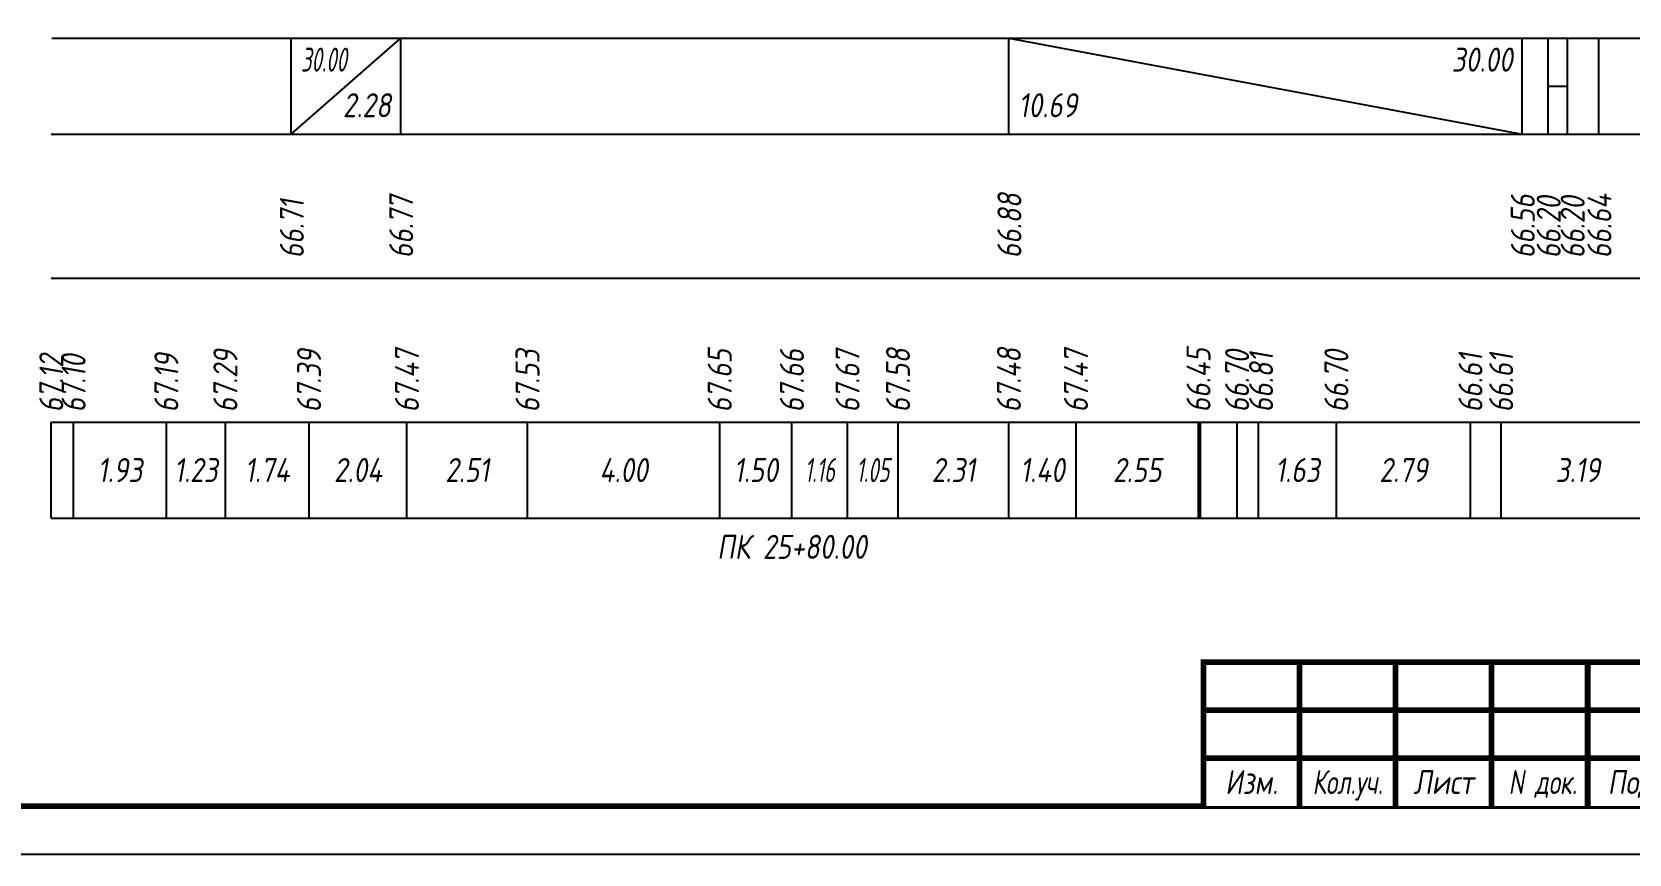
# Model space of a CAD drawing. Extents: x -717 to 1451, y -133302 to 233.
# Drawn here: x 77.9 to 244.3, y -39974.4 to -39888.8 of the extents above; entities that cross this region are included whole.
import ezdxf
from ezdxf.enums import TextEntityAlignment as Align

# ---------------------------------------------------------------- set-up
doc = ezdxf.new("R2010")
doc.units = 0
for name, color, linetype in [('Зарамочное оформление', 7, 'Continuous'), ('Код_510', 7, 'Continuous'), ('Код_516', 1, 'Continuous'), ('Подписи поперечников', 7, 'Continuous'), ('Таблица', 7, 'Continuous')]:
    doc.layers.add(name, color=color, linetype=linetype)
doc.styles.add('М', font='romand.shx', dxfattribs={"width": 0.8, "oblique": 10, "height": 2.5})

# ---------------------------------------------------------------- blocks, each defined once
blk = doc.blocks.new('Штамп')
at = {"linetype": 'Continuous'}
blk.add_wipeout([(199.95, -411.25), (384.95, -411.25), (384.95, -426.25), (199.95, -426.25)], dxfattribs=at).dxf.layer = 'Зарамочное оформление'
at = {"layer": 'Зарамочное оформление', "linetype": 'Continuous', "lineweight": -3, "const_width": 0.6, "flags": 128}
for points in [[(199.95, -426.25), (199.95, -411.25), (384.95, -411.25)], [(209.95, -411.25), (209.95, -426.25)], [(219.95, -411.25), (219.95, -426.25)], [(229.95, -411.25), (229.95, -426.25)], [(239.95, -411.25), (239.95, -426.25)], [(199.95, -416.25), (264.95, -416.25)], [(199.95, -421.25), (264.95, -421.25)]]:
    blk.add_lwpolyline(points, dxfattribs=at)
at = {"layer": 'Зарамочное оформление', "linetype": 'Continuous', "style": 'М', "oblique": 10}
for s, width, p in [('Подпись', 0.8, (247.45, -423.75)), ('Изм.', 0.8, (204.95, -423.75)), ('Кол.уч.', 0.7, (214.95, -423.75)), ('Лист', 0.8, (224.95, -423.75)), ('N док.', 0.7, (235.28, -423.75))]:
    blk.add_text(s, height=2.5, dxfattribs=dict(at, width=width)).set_placement(p, align=Align.MIDDLE_CENTER)
blk = doc.blocks.new('шифр')
blk.add_blockref('Штамп', (0, -39603))

msp = doc.modelspace()

# ---------------------------------------------------------------- linework, layer by layer
at = {"flags": 128}
msp.add_lwpolyline([(-30.054, -39974.421), (389.946, -39974.421), (389.946, -39677.421), (-30.054, -39677.421)], close=True, dxfattribs=at)
at = {"const_width": 0.6, "flags": 128}
msp.add_lwpolyline([(-10.054, -39969.421), (384.946, -39969.421), (384.946, -39682.421), (-10.054, -39682.421)], close=True, dxfattribs=at)
at = {"layer": 'Код_510'}
for p, q in [((79.946, -39939.421), (79.946, -39929.421)), ((82.268, -39939.421), (82.268, -39929.421)), ((91.932, -39939.421), (91.932, -39929.421)), ((98.08, -39939.421), (98.08, -39929.421)), ((106.792, -39939.421), (106.792, -39929.421)), ((116.992, -39939.421), (116.992, -39929.421)), ((129.546, -39939.421), (129.546, -39929.421)), ((149.565, -39939.421), (149.565, -39929.421)), ((157.084, -39939.421), (157.084, -39929.421)), ((162.873, -39939.421), (162.873, -39929.421)), ((168.133, -39939.421), (168.133, -39929.421)), ((179.679, -39939.421), (179.679, -39929.421)), ((186.667, -39939.421), (186.667, -39929.421)), ((199.427, -39939.421), (199.427, -39929.421)), ((199.638, -39939.421), (199.638, -39929.421)), ((203.445, -39939.421), (203.445, -39929.421)), ((205.657, -39939.421), (205.657, -39929.421)), ((213.791, -39939.421), (213.791, -39929.421)), ((227.751, -39939.421), (227.751, -39929.421)), ((230.947, -39939.421), (230.947, -39929.421))]:
    msp.add_line(p, q, dxfattribs=at)
at = {"layer": 'Код_516'}
for p, q in [((104.946, -39899.421), (104.946, -39889.421)), ((104.946, -39899.421), (116.334, -39889.421)), ((116.334, -39899.421), (116.334, -39889.421)), ((179.679, -39899.421), (179.679, -39889.421)), ((179.679, -39889.421), (233.146, -39899.421)), ((233.146, -39899.421), (233.146, -39889.421)), ((235.843, -39899.421), (235.843, -39889.421)), ((237.843, -39899.421), (237.843, -39889.421)), ((241.128, -39899.421), (241.128, -39889.421)), ((235.843, -39894.421), (237.843, -39894.421))]:
    msp.add_line(p, q, dxfattribs=at)
at = {"layer": 'Таблица'}
for p, q in [((80, -39889.421), (266.182, -39889.421)), ((79.946, -39899.421), (266.128, -39899.421)), ((79.946, -39914.421), (266.128, -39914.421)), ((79.946, -39929.421), (266.128, -39929.421)), ((79.946, -39939.421), (266.128, -39939.421))]:
    msp.add_line(p, q, dxfattribs=at)

# ---------------------------------------------------------------- texts
at = {"layer": 'Код_510', "style": 'М', "oblique": 10, "width": 0.8}
for s, p in [('67.47', (116.992, -39928.421)), ('67.65', (149.565, -39928.421)), ('67.67', (162.873, -39928.421)), ('67.58', (168.133, -39928.421)), ('67.48', (179.679, -39928.421)), ('67.47', (186.667, -39928.421)), ('66.45', (199.427, -39928.421)), ('67.12', (79.946, -39928.421)), ('67.10', (82.268, -39928.421)), ('67.19', (91.932, -39928.421)), ('67.29', (98.08, -39928.421)), ('67.39', (106.792, -39928.421)), ('67.53', (129.546, -39928.421)), ('67.66', (157.084, -39928.421)), ('66.70', (203.445, -39928.421)), ('66.81', (205.945, -39928.421)), ('66.70', (213.791, -39928.421)), ('66.61', (227.751, -39928.421)), ('66.61', (230.947, -39928.421))]:
    msp.add_text(s, height=2.5, rotation=90, dxfattribs=at).set_placement(p, align=Align.MIDDLE_LEFT)
at = {"layer": 'Код_510', "style": 'М', "oblique": 10}
for s, width, p in [('1.93', 0.8, (87.1, -39934.421)), ('1.23', 0.8, (95.006, -39934.421)), ('1.74', 0.8, (102.436, -39934.421)), ('2.04', 0.8, (111.892, -39934.421)), ('2.51', 0.8, (123.269, -39934.421)), ('4.00', 0.8, (139.556, -39934.421)), ('1.50', 0.8, (153.325, -39934.421)), ('1.16', 0.6, (159.979, -39934.421)), ('1.05', 0.6, (165.503, -39934.421)), ('2.31', 0.8, (173.906, -39934.421)), ('1.40', 0.8, (183.173, -39934.421)), ('2.55', 0.8, (193.047, -39934.421)), ('1.63', 0.8, (209.724, -39934.421)), ('2.79', 0.8, (220.771, -39934.421)), ('3.19', 0.8, (238.929, -39934.421))]:
    msp.add_text(s, height=2.5, dxfattribs=dict(at, width=width)).set_placement(p, align=Align.MIDDLE_CENTER)
at = {"layer": 'Код_516', "style": 'М', "oblique": 10, "width": 0.6}
msp.add_text('30.00', height=2.5, dxfattribs=at).set_placement((105.946, -39890.421), align=Align.TOP_LEFT)
at = {"layer": 'Код_516', "style": 'М', "oblique": 10, "width": 0.8}
msp.add_text('30.00', height=2.5, dxfattribs=at).set_placement((232.146, -39890.421), align=Align.TOP_RIGHT)
msp.add_text('2.28', height=2.5, dxfattribs=at).set_placement((115.334, -39898.421), align=Align.BOTTOM_RIGHT)
msp.add_text('10.69', height=2.5, dxfattribs=at).set_placement((180.679, -39898.421), align=Align.BOTTOM_LEFT)
for s, p in [('66.71', (105, -39912.371)), ('66.77', (116.388, -39912.371)), ('66.88', (179.733, -39912.371)), ('66.56', (233.201, -39912.371)), ('66.20', (235.897, -39912.371)), ('66.20', (238.397, -39912.371)), ('66.64', (241.182, -39912.371))]:
    msp.add_text(s, height=2.5, rotation=90, dxfattribs=at).set_placement(p, align=Align.MIDDLE_LEFT)
at = {"layer": 'Подписи поперечников', "style": 'М', "oblique": 10, "width": 0.8}
msp.add_text('ПК 25+80.00', height=2.5, dxfattribs=at).set_placement((157.084, -39944.421), align=Align.BOTTOM_CENTER)

# ---------------------------------------------------------------- next in the draw order: block references
msp.add_blockref('шифр', (0, 59.829))

doc.saveas('drawing.dxf')
